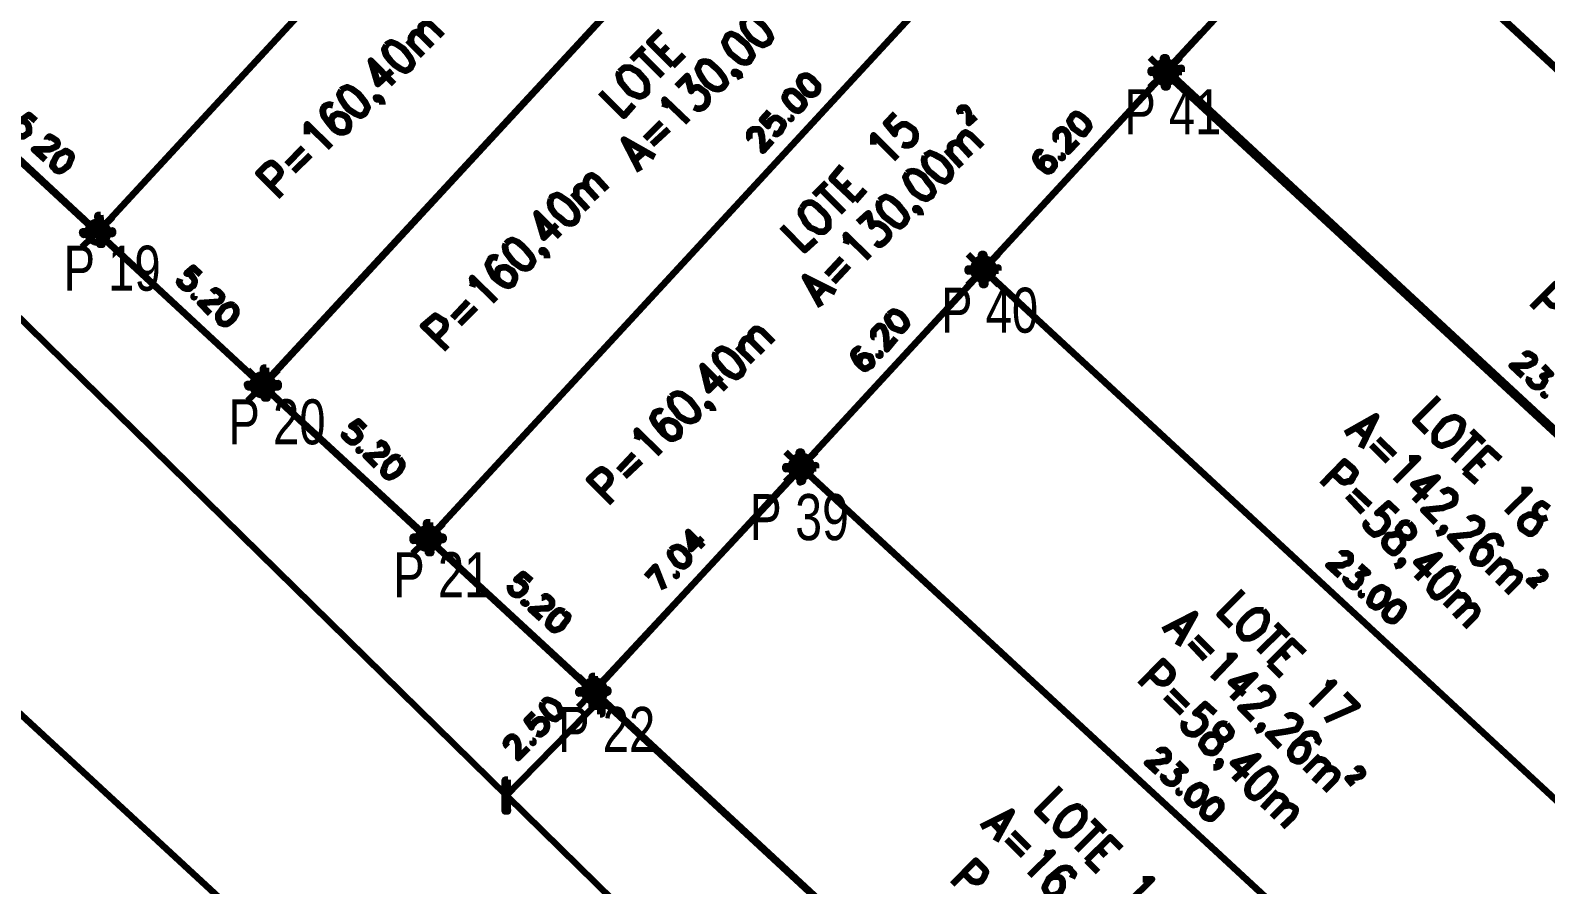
# Model space of a CAD drawing. Header units: inches. Extents: x 1 to 529, y -1 to 335.
# Drawn here: x 189.2 to 287.9, y 73.6 to 129.2 of the extents above; entities that cross this region are included whole.
import ezdxf

# ---------------------------------------------------------------- set-up
doc = ezdxf.new("R2010")
doc.units = ezdxf.units.IN
for name, color, linetype, lineweight in [('H', 7, 'CONTINUOUS', 100), ('P', 250, 'CONTINUOUS', 100), ('Text', 250, 'CONTINUOUS', 100)]:
    doc.layers.add(name, color=color, linetype=linetype, lineweight=lineweight)
doc.styles.get("Standard").update_dxf_attribs({"font": 'txt', "width": 0.75})

msp = doc.modelspace()

# ---------------------------------------------------------------- hatches: boundary and pattern name
at = {"layer": 'H', "linetype": 'CONTINUOUS'}
for points in [[(263.267, 125.533), (263, 127.467), (263.067, 125.533), (263.267, 125.533), (263, 127.467), (263.2, 127.467)], [(263, 127.467), (263.267, 125.533), (263.2, 127.467), (263, 127.467), (263.267, 125.533), (263.067, 125.533)], [(264.2, 126.8), (262.2, 126.467), (264.2, 126.533), (264.2, 126.8), (262.2, 126.467), (262.2, 126.667)], [(193.6, 117.2), (193.933, 115.267), (193.8, 117.2), (193.6, 117.2), (193.933, 115.267), (193.733, 115.267)], [(192.667, 115.933), (194.6, 116.2), (192.6, 116.133), (192.667, 115.933), (194.6, 116.2), (194.6, 116)], [(194.6, 116.2), (192.667, 115.933), (194.6, 116), (194.6, 116.2), (192.667, 115.933), (192.6, 116.133)], [(251.4, 112.667), (251.133, 114.667), (251.2, 112.667), (251.4, 112.667), (251.133, 114.667), (251.333, 114.667)], [(251.133, 114.667), (251.4, 112.667), (251.333, 114.667), (251.133, 114.667), (251.4, 112.667), (251.2, 112.667)], [(252.267, 113.8), (250.267, 113.533), (252.267, 113.6), (252.267, 113.8), (250.267, 113.533), (250.267, 113.733)], [(204.4, 107.267), (204.667, 105.267), (204.6, 107.267), (204.4, 107.267), (204.667, 105.267), (204.467, 105.267)], [(203.4, 106), (205.4, 106.267), (203.333, 106.2), (203.4, 106), (205.4, 106.267), (205.4, 106)], [(205.4, 106.267), (203.4, 106), (205.4, 106), (205.4, 106.267), (203.4, 106), (203.333, 106.2)], [(239.533, 99.867), (239.267, 101.8), (239.333, 99.8), (239.533, 99.867), (239.267, 101.8), (239.467, 101.8)], [(239.267, 101.8), (239.533, 99.867), (239.467, 101.8), (239.267, 101.8), (239.533, 99.867), (239.333, 99.8)], [(240.4, 100.933), (238.4, 100.667), (240.4, 100.733), (240.4, 100.933), (238.4, 100.667), (238.4, 100.867)], [(215, 97.2), (215.333, 95.2), (215.267, 97.2), (215, 97.2), (215.333, 95.2), (215.133, 95.2)], [(214.133, 96), (216.133, 96.267), (214.133, 96.267), (214.133, 96), (216.133, 96.267), (216.133, 96.067)], [(216.133, 96.267), (214.133, 96), (216.133, 96.067), (216.133, 96.267), (214.133, 96), (214.133, 96.267)], [(225.8, 87.2), (226.067, 85.2), (226, 87.2), (225.8, 87.2), (226.067, 85.2), (225.8, 85.2)], [(224.933, 86.067), (226.867, 86.333), (224.933, 86.267), (224.933, 86.067), (226.867, 86.333), (226.867, 86.133)], [(226.867, 86.333), (224.933, 86.067), (226.867, 86.133), (226.867, 86.333), (224.933, 86.067), (224.933, 86.267)], [(226.467, 84.733), (226.267, 86.733), (226.333, 84.733), (226.467, 84.733), (226.267, 86.733), (226.467, 86.733)], [(220.133, 80.467), (220.333, 78.4), (220.333, 80.467), (220.133, 80.467), (220.333, 78.4), (220.133, 78.4)]]:
    msp.add_hatch(color=252, dxfattribs=at).paths.add_polyline_path(points)

# ---------------------------------------------------------------- linework, layer by layer
at = {"layer": 'P', "color": 0, "linetype": 'CONTINUOUS'}
for points in [[(340.133, 173), (338.8, 113.067), (273.467, 42.133), (64.467, 235.6), (112.333, 287.4), (244.8, 164.8), (292.667, 216.533), (340.133, 173)], [(193.6, 116.067), (241.467, 167.867)], [(204.4, 106.133), (252.267, 157.933)], [(215.133, 96.133), (263.067, 148)], [(225.933, 86.2), (273.867, 138.133)], [(322.533, 95.4), (278.333, 136.2)], [(214.667, 128.933), (214.667, 129.333), (214.667, 129.533), (214.867, 129.667), (215.067, 129.733), (215.333, 129.6), (216.067, 128.867)], [(235.667, 129.867), (235.6, 129.667), (235.667, 129.333), (236, 128.867), (236.2, 128.667), (236.6, 128.4), (236.933, 128.267), (237.2, 128.4), (237.333, 128.467), (237.467, 128.733), (237.333, 129.067), (237, 129.533), (236.8, 129.667), (236.4, 130), (236.067, 130.133), (235.8, 130), (235.667, 129.867)], [(212.4, 128.267), (212.267, 128), (212.4, 127.6), (212.667, 127.267), (212.933, 127), (213.333, 126.733), (213.667, 126.6), (213.933, 126.733), (214, 126.8), (214.133, 127.067), (214, 127.4), (213.733, 127.8), (213.467, 128.067), (213.067, 128.333), (212.733, 128.467), (212.467, 128.333), (212.4, 128.267)], [(213.8, 128.6), (214.8, 127.6)], [(214.067, 128.333), (214, 128.667), (214.067, 128.867), (214.2, 129.067), (214.4, 129.133), (214.667, 128.933), (215.4, 128.2)], [(231.067, 126.933), (229.533, 128.467), (230.267, 129.2)], [(234.533, 128.733), (234.4, 128.467), (234.533, 128.133), (234.8, 127.733), (235.067, 127.533), (235.467, 127.2), (235.8, 127.133), (236.067, 127.2), (236.133, 127.333), (236.267, 127.6), (236.133, 127.933), (235.867, 128.333), (235.6, 128.533), (235.2, 128.867), (234.867, 129), (234.6, 128.867), (234.533, 128.733)], [(228.4, 127.333), (229.2, 128.133)], [(228.867, 127.8), (230.4, 126.267)], [(230.267, 127.733), (230.733, 128.2)], [(231.067, 126.933), (231.8, 127.667)], [(262.133, 125.533), (264.133, 127.467)], [(262.133, 127.467), (264.133, 125.533)], [(212.933, 125.733), (211.4, 127.267), (211.867, 125.733), (212.8, 126.6)], [(227.6, 126.533), (227.533, 126.333), (227.6, 126.067), (227.667, 125.867), (227.867, 125.6), (228.2, 125.2), (228.533, 125.067), (228.733, 125), (228.933, 124.933), (229.133, 125), (229.4, 125.2), (229.4, 125.4), (229.4, 125.667), (229.333, 125.933), (229.133, 126.133), (228.8, 126.533), (228.533, 126.667), (228.333, 126.8), (228, 126.8), (227.867, 126.8), (227.6, 126.533)], [(232.8, 127), (232.667, 126.733), (232.8, 126.4), (233.067, 126), (233.267, 125.733), (233.667, 125.467), (234, 125.4), (234.267, 125.467), (234.4, 125.6), (234.533, 125.8), (234.4, 126.133), (234.067, 126.6), (233.867, 126.8), (233.467, 127.133), (233.133, 127.2), (232.867, 127.133), (232.8, 127)], [(235.2, 126.533), (235.2, 126.4), (235.067, 126.4), (235.067, 126.533), (235.2, 126.533), (235.4, 126.4), (235.4, 126.2), (235.467, 126.067)], [(263.867, 126.533), (263.8, 126.8), (263.667, 127), (263.4, 127.133), (263.133, 127.2), (262.867, 127.133), (262.667, 127), (262.533, 126.8), (262.467, 126.533), (262.533, 126.2), (262.667, 126), (262.867, 125.867), (263.133, 125.8), (263.4, 125.867), (263.667, 126), (263.8, 126.2), (263.867, 126.533)], [(310.667, 82.533), (263.133, 126.467)], [(209.467, 125.333), (209.333, 125.067), (209.467, 124.733), (209.733, 124.333), (210, 124.067), (210.4, 123.8), (210.733, 123.667), (211, 123.8), (211.067, 123.867), (211.2, 124.2), (211.067, 124.533), (210.8, 124.867), (210.533, 125.133), (210.2, 125.4), (209.867, 125.533), (209.533, 125.4), (209.467, 125.333)], [(231.333, 125.6), (232, 126.267), (232.267, 125.267), (232.4, 125.467), (232.6, 125.533), (232.733, 125.533), (233, 125.333), (233.2, 125.2), (233.333, 124.933), (233.333, 124.667), (233.267, 124.4), (233.067, 124.2), (232.8, 124.133), (232.667, 124.133), (232.467, 124.2)], [(239.333, 126.067), (239.267, 125.933), (239.333, 125.667), (239.533, 125.4), (239.667, 125.2), (239.933, 125.067), (240.2, 125.067), (240.4, 125.133), (240.467, 125.2), (240.533, 125.4), (240.533, 125.667), (240.267, 125.933), (240.133, 126.067), (239.867, 126.267), (239.6, 126.267), (239.4, 126.2), (239.333, 126.067)], [(208.933, 124.333), (208.667, 124.4), (208.467, 124.333), (208.333, 124.2), (208.267, 124), (208.333, 123.667), (208.667, 123.2), (209, 122.8), (209.333, 122.6), (209.667, 122.6), (209.867, 122.667), (209.933, 122.733), (210, 123), (210, 123.267), (209.867, 123.533), (209.8, 123.6), (209.533, 123.733), (209.2, 123.8), (209, 123.667), (208.933, 123.667), (208.8, 123.333), (208.867, 123.133), (209, 122.8)], [(211.933, 124.867), (211.933, 124.733), (211.8, 124.733), (211.733, 124.867), (211.933, 124.867), (212.067, 124.733), (212.133, 124.533), (212.133, 124.4)], [(226.333, 125.2), (227.867, 123.667), (228.533, 124.4)], [(230.533, 124.2), (230.6, 124.4), (230.533, 124.733), (232.067, 123.267)], [(238.4, 125.067), (238.333, 124.867), (238.4, 124.667), (238.6, 124.4), (238.733, 124.267), (239, 124.067), (239.267, 124), (239.467, 124.133), (239.533, 124.2), (239.667, 124.4), (239.6, 124.667), (239.333, 124.933), (239.2, 125.067), (238.933, 125.267), (238.667, 125.267), (238.467, 125.2), (238.4, 125.067)], [(189.6, 123.333), (189.133, 123.733), (188.6, 123.333), (188.733, 123.333), (188.933, 123.267), (189.067, 123.133), (189.133, 122.933), (189.133, 122.733), (189.133, 122.533), (189, 122.467), (188.8, 122.333), (188.6, 122.333), (188.4, 122.467), (188.267, 122.6), (188.2, 122.8), (188.133, 122.867), (188.2, 123)], [(237.333, 123.933), (236.867, 123.4), (237.267, 123), (237.267, 123.067), (237.333, 123.267), (237.467, 123.4), (237.667, 123.533), (237.867, 123.533), (238.067, 123.4), (238.133, 123.333), (238.267, 123.2), (238.267, 123), (238.133, 122.8), (238.067, 122.6), (237.867, 122.467), (237.8, 122.467), (237.6, 122.533)], [(238.733, 123.533), (238.733, 123.467), (238.8, 123.467), (238.8, 123.533), (238.733, 123.533)], [(245.533, 123.8), (244.933, 123.2), (245.533, 122.467), (245.533, 122.6), (245.6, 122.867), (245.8, 123), (246, 123.133), (246.267, 123.133), (246.533, 122.933), (246.733, 122.8), (246.867, 122.533), (246.867, 122.267), (246.8, 122), (246.6, 121.8), (246.4, 121.733), (246.2, 121.733), (246, 121.8)], [(249.8, 123.8), (249.8, 123.867), (249.733, 123.933), (249.733, 124), (249.733, 124.067), (249.867, 124.2), (250, 124.2), (250, 124.2), (250.133, 124.2), (250.2, 124.133), (250.267, 124), (250.333, 123.867), (250.333, 123.2), (250.8, 123.6)], [(257, 123.533), (256.867, 123.333), (256.933, 123.2), (257.133, 122.867), (257.333, 122.733), (257.6, 122.533), (257.867, 122.467), (258, 122.667), (258.067, 122.733), (258.2, 122.933), (258.133, 123.2), (257.933, 123.4), (257.8, 123.533), (257.533, 123.733), (257.267, 123.8), (257.067, 123.667), (257, 123.533)], [(207.267, 122.467), (207.267, 122.667), (207.267, 123.133), (208.8, 121.6)], [(229.267, 122.2), (230.333, 123.267)], [(229.733, 121.8), (230.8, 122.8)], [(236.133, 122.133), (236.067, 122.2), (236.067, 122.333), (236.067, 122.467), (236.067, 122.6), (236.267, 122.8), (236.4, 122.8), (236.533, 122.8), (236.667, 122.8), (236.8, 122.667), (236.8, 122.533), (236.867, 122.333), (236.933, 121.4), (237.533, 122.067)], [(244.133, 121.8), (244.133, 122), (244.133, 122.4), (245.667, 120.867)], [(249.8, 121.8), (249.733, 122.133), (249.8, 122.333), (250, 122.533), (250.133, 122.6), (250.467, 122.4), (251.2, 121.667)], [(256.067, 122.133), (256, 122.133), (256, 122.333), (256, 122.4), (256, 122.533), (256.2, 122.733), (256.333, 122.8), (256.467, 122.8), (256.6, 122.733), (256.667, 122.667), (256.733, 122.533), (256.8, 122.333), (256.8, 121.333), (257.467, 122)], [(190.333, 122.133), (190.333, 122.2), (190.467, 122.333), (190.533, 122.333), (190.667, 122.267), (190.933, 122.067), (191, 121.933), (191, 121.8), (190.933, 121.667), (190.8, 121.6), (190.667, 121.533), (190.467, 121.467), (189.467, 121.467), (190.2, 120.8)], [(191.733, 121.267), (191.533, 121.4), (191.333, 121.267), (191, 121.133), (190.867, 120.933), (190.733, 120.667), (190.667, 120.4), (190.8, 120.267), (190.867, 120.133), (191.067, 120.067), (191.333, 120.133), (191.6, 120.333), (191.733, 120.467), (191.867, 120.8), (191.933, 121), (191.867, 121.2), (191.733, 121.267)], [(205.933, 120.533), (207, 121.6)], [(228.933, 120.067), (227.867, 122.133), (229.867, 121)], [(248.867, 121.467), (249.867, 120.4)], [(249.133, 121.133), (249.133, 121.533), (249.133, 121.733), (249.267, 121.867), (249.467, 121.933), (249.8, 121.8), (250.467, 121.067)], [(205.6, 118.4), (204.067, 119.933), (204.6, 120.467), (204.867, 120.6), (205, 120.6), (205.2, 120.467), (205.4, 120.267), (205.533, 120.067), (205.533, 119.933), (205.4, 119.667), (204.867, 119.133)], [(206.4, 120.067), (207.467, 121.133)], [(228.6, 120.8), (229.2, 121.333)], [(242.933, 118.133), (241.4, 119.6), (242.067, 120.4)], [(247.467, 121.067), (247.4, 120.8), (247.467, 120.467), (247.733, 120.067), (248, 119.867), (248.4, 119.533), (248.8, 119.4), (249, 119.533), (249.133, 119.667), (249.2, 119.933), (249.133, 120.267), (248.8, 120.667), (248.6, 120.867), (248.133, 121.133), (247.8, 121.267), (247.6, 121.133), (247.467, 121.067)], [(255.133, 121.267), (255, 121.333), (254.8, 121.267), (254.733, 121.133), (254.667, 120.933), (254.733, 120.733), (254.933, 120.4), (255.133, 120.267), (255.4, 120.067), (255.6, 120.067), (255.8, 120.2), (255.8, 120.267), (255.933, 120.4), (255.933, 120.6), (255.8, 120.8), (255.733, 120.867), (255.533, 120.933), (255.333, 120.933), (255.2, 120.867), (255.133, 120.8), (255.067, 120.6), (255.067, 120.4), (255.133, 120.267)], [(256.333, 121.067), (256.333, 120.933), (256.467, 120.933), (256.467, 121.067), (256.333, 121.067)], [(225.467, 119), (225.4, 119.4), (225.467, 119.6), (225.6, 119.733), (225.8, 119.8), (226.133, 119.6), (226.8, 118.867)], [(242.067, 118.867), (242.6, 119.4)], [(246.333, 119.933), (246.2, 119.667), (246.333, 119.333), (246.6, 118.867), (246.8, 118.667), (247.2, 118.4), (247.6, 118.267), (247.8, 118.4), (247.933, 118.467), (248.067, 118.733), (247.933, 119.067), (247.6, 119.467), (247.4, 119.733), (247, 120), (246.667, 120.067), (246.4, 120), (246.333, 119.933)], [(223.133, 118.267), (223.067, 118), (223.133, 117.667), (223.4, 117.267), (223.667, 117.067), (224.067, 116.733), (224.4, 116.667), (224.667, 116.733), (224.8, 116.867), (224.867, 117.133), (224.8, 117.467), (224.467, 117.867), (224.267, 118.067), (223.8, 118.4), (223.533, 118.533), (223.2, 118.4), (223.133, 118.267)], [(224.533, 118.667), (225.533, 117.6)], [(224.8, 118.4), (224.8, 118.733), (224.8, 118.933), (224.933, 119.067), (225.133, 119.133), (225.467, 119), (226.133, 118.267)], [(240.267, 118.533), (241.067, 119.333)], [(240.667, 118.933), (242.2, 117.4)], [(242.933, 118.133), (243.6, 118.867)], [(244.533, 118.133), (244.467, 117.867), (244.533, 117.533), (244.8, 117.133), (245.067, 116.933), (245.533, 116.6), (245.867, 116.467), (246.067, 116.6), (246.2, 116.733), (246.333, 117), (246.2, 117.333), (245.867, 117.733), (245.667, 117.933), (245.267, 118.267), (244.933, 118.4), (244.667, 118.267), (244.533, 118.133)], [(239.467, 117.667), (239.4, 117.533), (239.4, 117.267), (239.533, 117.067), (239.667, 116.8), (240, 116.4), (240.333, 116.267), (240.533, 116.133), (240.8, 116.133), (240.933, 116.133), (241.2, 116.4), (241.2, 116.6), (241.2, 116.867), (241.133, 117.067), (240.933, 117.333), (240.6, 117.667), (240.333, 117.867), (240.133, 118), (239.867, 118), (239.667, 117.933), (239.467, 117.667)], [(247, 117.667), (247, 117.533), (246.867, 117.533), (246.867, 117.667), (247, 117.667), (247.133, 117.533), (247.2, 117.333), (247.2, 117.2)], [(192.6, 115.133), (194.6, 117.067)], [(192.6, 117.067), (194.6, 115.133)], [(194.333, 116.067), (194.267, 116.333), (194.133, 116.6), (193.933, 116.733), (193.667, 116.8), (193.4, 116.733), (193.133, 116.6), (193, 116.333), (192.933, 116.067), (193, 115.8), (193.133, 115.6), (193.4, 115.467), (193.667, 115.4), (193.933, 115.467), (194.133, 115.6), (194.267, 115.8), (194.333, 116.067)], [(223.733, 115.8), (222.2, 117.333), (222.667, 115.733), (223.533, 116.6)], [(238.133, 116.467), (239.667, 114.933), (240.4, 115.6)], [(243.133, 116.733), (243.8, 117.333), (244, 116.467), (244.2, 116.667), (244.4, 116.667), (244.467, 116.667), (244.8, 116.467), (244.933, 116.333), (245.133, 116.067), (245.133, 115.8), (245, 115.6), (244.8, 115.4), (244.6, 115.267), (244.467, 115.267), (244.267, 115.4)], [(220.2, 115.333), (220.133, 115.133), (220.2, 114.8), (220.533, 114.333), (220.733, 114.133), (221.2, 113.8), (221.533, 113.733), (221.733, 113.8), (221.867, 113.933), (222, 114.2), (221.867, 114.533), (221.533, 114.933), (221.333, 115.133), (220.933, 115.467), (220.6, 115.6), (220.333, 115.467), (220.2, 115.333)], [(242.333, 115.333), (242.4, 115.533), (242.333, 115.933), (243.867, 114.4)], [(219.667, 114.4), (219.467, 114.467), (219.2, 114.4), (219.133, 114.267), (219, 114), (219.133, 113.667), (219.4, 113.2), (219.8, 112.867), (220.133, 112.667), (220.4, 112.6), (220.667, 112.733), (220.667, 112.733), (220.8, 113.067), (220.8, 113.267), (220.6, 113.6), (220.533, 113.6), (220.267, 113.8), (220, 113.8), (219.733, 113.733), (219.667, 113.667), (219.6, 113.4), (219.6, 113.133), (219.8, 112.867)], [(222.667, 114.933), (222.667, 114.8), (222.533, 114.8), (222.533, 114.933), (222.667, 114.933), (222.8, 114.8), (222.867, 114.533), (222.867, 114.4)], [(250.267, 112.667), (252.267, 114.667)], [(250.267, 114.667), (252.267, 112.667)], [(200.333, 113.333), (199.867, 113.8), (199.4, 113.4), (199.467, 113.4), (199.667, 113.333), (199.8, 113.2), (199.933, 113), (199.933, 112.8), (199.867, 112.6), (199.733, 112.533), (199.6, 112.4), (199.4, 112.4), (199.2, 112.467), (199.067, 112.6), (198.933, 112.8), (198.933, 112.867), (199, 113.067)], [(241.067, 113.333), (242.067, 114.4)], [(241.533, 112.867), (242.533, 113.933)], [(252, 113.667), (251.933, 113.933), (251.8, 114.2), (251.533, 114.333), (251.267, 114.4), (251, 114.333), (250.8, 114.2), (250.667, 113.933), (250.6, 113.667), (250.667, 113.4), (250.8, 113.2), (251, 113.067), (251.267, 113), (251.533, 113.067), (251.8, 113.2), (251.933, 113.4), (252, 113.667)], [(298.8, 69.667), (251.267, 113.667)], [(218, 112.533), (218.067, 112.733), (218, 113.133), (219.533, 111.6)], [(240.733, 111.267), (239.667, 113.2), (241.667, 112.2)], [(240.4, 111.933), (240.933, 112.533)], [(287, 111.2), (288.533, 112.733), (289.067, 112.2), (289.133, 111.867), (289.133, 111.8), (289.067, 111.533), (288.867, 111.333), (288.6, 111.267), (288.533, 111.267), (288.267, 111.333), (287.733, 111.867)], [(199.933, 111.933), (199.867, 111.933), (199.867, 111.867), (199.933, 111.867), (199.933, 111.933)], [(201.067, 112.2), (201.133, 112.267), (201.267, 112.333), (201.333, 112.333), (201.467, 112.267), (201.667, 112.067), (201.733, 111.933), (201.733, 111.867), (201.667, 111.667), (201.6, 111.6), (201.467, 111.533), (201.2, 111.533), (200.267, 111.467), (200.933, 110.8)], [(216.733, 110.533), (217.733, 111.6)], [(202.467, 111.333), (202.333, 111.4), (202.067, 111.333), (201.8, 111.2), (201.667, 111), (201.467, 110.733), (201.467, 110.467), (201.533, 110.333), (201.6, 110.2), (201.8, 110.133), (202.067, 110.133), (202.333, 110.333), (202.467, 110.467), (202.667, 110.8), (202.667, 111), (202.6, 111.2), (202.467, 111.333)], [(216.4, 108.467), (214.8, 110), (215.333, 110.467), (215.6, 110.667), (215.733, 110.6), (215.933, 110.467), (216.2, 110.333), (216.267, 110.133), (216.267, 110), (216.2, 109.733), (215.667, 109.2)], [(217.2, 110.133), (218.267, 111.2)], [(245.133, 110.733), (245, 110.533), (245.067, 110.333), (245.267, 110), (245.4, 109.867), (245.733, 109.733), (246, 109.667), (246.133, 109.8), (246.2, 109.867), (246.333, 110.067), (246.267, 110.333), (246.067, 110.6), (245.933, 110.733), (245.667, 110.867), (245.4, 110.933), (245.2, 110.8), (245.133, 110.733)], [(236.2, 109), (236.133, 109.467), (236.2, 109.6), (236.4, 109.8), (236.6, 109.8), (236.867, 109.667), (237.6, 108.933)], [(244.2, 109.267), (244.133, 109.267), (244.133, 109.467), (244.133, 109.533), (244.133, 109.667), (244.333, 109.867), (244.467, 110), (244.6, 110), (244.733, 109.933), (244.8, 109.8), (244.867, 109.667), (244.933, 109.467), (245, 108.467), (245.6, 109.2)], [(233.867, 108.267), (233.8, 108.067), (233.867, 107.733), (234.2, 107.333), (234.4, 107.067), (234.867, 106.8), (235.2, 106.667), (235.4, 106.8), (235.533, 106.867), (235.667, 107.133), (235.533, 107.467), (235.2, 107.933), (235, 108.133), (234.6, 108.4), (234.267, 108.533), (234, 108.4), (233.867, 108.267)], [(235.267, 108.667), (236.267, 107.667)], [(235.6, 108.4), (235.533, 108.8), (235.6, 108.933), (235.733, 109.133), (235.933, 109.2), (236.2, 109), (236.933, 108.267)], [(243.267, 108.467), (243.133, 108.533), (242.933, 108.4), (242.867, 108.333), (242.8, 108.133), (242.867, 107.933), (243.067, 107.6), (243.267, 107.4), (243.533, 107.2), (243.733, 107.267), (243.933, 107.4), (244, 107.4), (244.067, 107.6), (244, 107.8), (243.933, 108), (243.867, 108), (243.667, 108.067), (243.467, 108.067), (243.267, 108), (243.267, 107.933), (243.2, 107.733), (243.2, 107.6), (243.267, 107.4)], [(244.467, 108.2), (244.467, 108.067), (244.6, 108.067), (244.6, 108.2), (244.467, 108.2)], [(286.467, 108.067), (286.533, 108.133), (286.667, 108.2), (286.8, 108.2), (286.933, 108.133), (287.133, 108), (287.2, 107.867), (287.2, 107.733), (287.133, 107.6), (287, 107.533), (286.867, 107.467), (286.667, 107.4), (285.667, 107.4), (286.4, 106.733)], [(203.4, 105.133), (205.4, 107.133)], [(203.4, 107.133), (205.4, 105.133)], [(205.067, 106.133), (205, 106.4), (204.867, 106.667), (204.667, 106.8), (204.4, 106.867), (204.133, 106.8), (203.867, 106.667), (203.733, 106.4), (203.667, 106.133), (203.733, 105.867), (203.867, 105.667), (204.133, 105.533), (204.4, 105.467), (204.667, 105.533), (204.867, 105.667), (205, 105.867), (205.067, 106.133)], [(234.533, 105.867), (233, 107.4), (233.4, 105.8), (234.267, 106.667)], [(287.733, 107.4), (288.267, 106.867), (287.667, 106.733), (287.8, 106.6), (287.867, 106.467), (287.867, 106.4), (287.733, 106.2), (287.667, 106.067), (287.467, 106), (287.267, 106), (287.067, 106.067), (286.933, 106.2), (286.8, 106.4), (286.8, 106.533), (286.867, 106.667)], [(230.933, 105.4), (230.867, 105.2), (230.933, 104.8), (231.267, 104.4), (231.467, 104.133), (231.933, 103.867), (232.267, 103.8), (232.467, 103.867), (232.667, 104), (232.733, 104.2), (232.667, 104.533), (232.333, 105), (232.133, 105.2), (231.667, 105.533), (231.333, 105.6), (231.133, 105.533), (230.933, 105.4)], [(233.4, 104.933), (233.467, 104.8), (233.333, 104.8), (233.333, 104.933), (233.4, 104.933), (233.533, 104.8), (233.667, 104.6), (233.667, 104.467)], [(280.933, 105.333), (279.4, 103.8), (280.133, 103.067)], [(287.867, 105.533), (287.733, 105.533), (287.8, 105.467), (287.867, 105.467), (287.867, 105.533)], [(211.067, 103.333), (210.6, 103.8), (210.133, 103.467), (210.2, 103.467), (210.4, 103.333), (210.533, 103.2), (210.667, 103), (210.733, 102.8), (210.6, 102.6), (210.533, 102.533), (210.333, 102.4), (210.133, 102.4), (209.933, 102.533), (209.8, 102.667), (209.667, 102.8), (209.667, 102.933), (209.733, 103.067)], [(230.4, 104.4), (230.267, 104.467), (230, 104.4), (229.867, 104.333), (229.733, 104), (229.867, 103.667), (230.2, 103.267), (230.533, 102.933), (230.867, 102.667), (231.133, 102.667), (231.4, 102.8), (231.467, 102.8), (231.533, 103.067), (231.533, 103.333), (231.333, 103.6), (231.267, 103.667), (231, 103.8), (230.8, 103.867), (230.533, 103.8), (230.4, 103.667), (230.333, 103.467), (230.4, 103.2), (230.533, 102.933)], [(274.867, 103), (276.867, 104.133), (275.867, 102.067)], [(282.2, 104), (282, 104.067), (281.733, 104), (281.533, 103.933), (281.267, 103.8), (280.933, 103.4), (280.733, 103.133), (280.667, 102.933), (280.667, 102.667), (280.667, 102.467), (280.933, 102.267), (281.133, 102.2), (281.333, 102.267), (281.533, 102.333), (281.867, 102.467), (282.2, 102.8), (282.4, 103.133), (282.467, 103.333), (282.533, 103.6), (282.467, 103.8), (282.2, 104)], [(228.733, 102.6), (228.8, 102.8), (228.733, 103.2), (230.267, 101.667)], [(275.6, 103.333), (276.2, 102.8)], [(277, 102.667), (278.067, 101.6)], [(283.4, 102.8), (281.867, 101.2)], [(283.067, 103.2), (283.867, 102.4)], [(210.733, 101.933), (210.6, 101.933), (210.6, 101.867), (210.733, 101.933), (210.733, 101.933)], [(211.8, 102.267), (211.867, 102.267), (212, 102.333), (212.067, 102.4), (212.267, 102.333), (212.4, 102.133), (212.467, 102), (212.467, 101.933), (212.4, 101.733), (212.333, 101.667), (212.2, 101.6), (211.933, 101.6), (211.067, 101.533), (211.733, 100.867)], [(227.533, 100.6), (228.533, 101.667)], [(238.4, 99.867), (240.4, 101.8)], [(238.4, 101.8), (240.4, 99.867)], [(276.533, 102.267), (277.6, 101.2)], [(282.6, 100.533), (284.133, 102.067), (284.933, 101.333)], [(213.267, 101.4), (213.067, 101.467), (212.8, 101.4), (212.6, 101.2), (212.4, 101.067), (212.267, 100.733), (212.2, 100.533), (212.267, 100.333), (212.4, 100.2), (212.6, 100.133), (212.8, 100.2), (213.133, 100.4), (213.267, 100.533), (213.467, 100.867), (213.467, 101.067), (213.333, 101.267), (213.267, 101.4)], [(227.133, 98.467), (225.6, 100), (226.133, 100.533), (226.4, 100.667), (226.467, 100.667), (226.733, 100.533), (226.933, 100.333), (227, 100.133), (227, 100), (226.933, 99.733), (226.4, 99.2)], [(227.933, 100.2), (229, 101.2)], [(240.133, 100.8), (240.067, 101.067), (239.933, 101.333), (239.733, 101.467), (239.4, 101.533), (239.133, 101.467), (238.933, 101.333), (238.8, 101.067), (238.733, 100.8), (238.8, 100.533), (238.933, 100.333), (239.133, 100.2), (239.4, 100.133), (239.733, 100.2), (239.933, 100.333), (240.067, 100.533), (240.133, 100.8)], [(287, 56.8), (239.4, 100.8)], [(273.333, 99.667), (274.8, 101.2), (275.333, 100.733), (275.533, 100.467), (275.467, 100.333), (275.333, 100.133), (275.2, 99.867), (275, 99.867), (274.8, 99.8), (274.6, 99.867), (274.067, 100.4)], [(279, 101.4), (279.2, 101.4), (279.6, 101.4), (278.067, 99.867)], [(283.4, 101.4), (283.867, 100.867)], [(279.333, 98.6), (280.867, 100.133), (279.267, 99.667), (280.133, 98.8)], [(282.6, 100.533), (283.4, 99.8)], [(275, 98.933), (276, 97.867)], [(275.4, 99.333), (276.467, 98.333)], [(281.133, 99.133), (281.2, 99.2), (281.4, 99.267), (281.533, 99.333), (281.733, 99.267), (282, 99), (282, 98.8), (282, 98.667), (281.933, 98.467), (281.733, 98.333), (281.533, 98.267), (281.2, 98.133), (279.933, 98), (280.733, 97.2)], [(286.333, 99.333), (286.467, 99.333), (286.867, 99.333), (285.333, 97.8)], [(278.267, 97.867), (277.667, 98.467), (276.933, 97.8), (277.067, 97.867), (277.333, 97.733), (277.467, 97.6), (277.6, 97.333), (277.6, 97.067), (277.4, 96.8), (277.267, 96.6), (277, 96.467), (276.733, 96.4), (276.467, 96.6), (276.333, 96.733), (276.2, 96.933), (276.2, 97.133), (276.333, 97.267)], [(287.867, 98.333), (287.667, 98.467), (287.4, 98.333), (287.267, 98.2), (287.2, 98), (287.2, 97.8), (287.4, 97.533), (287.533, 97.267), (287.467, 97), (287.333, 96.8), (287.2, 96.6), (287, 96.467), (286.8, 96.467), (286.6, 96.6), (286.333, 96.8), (286.267, 97.067), (286.267, 97.2), (286.333, 97.4), (286.533, 97.6), (286.8, 97.733), (287, 97.733), (287.267, 97.6), (287.6, 97.467), (287.8, 97.467), (288, 97.533)], [(288.133, 98.133), (287.867, 98.333)], [(214.133, 95.2), (216.133, 97.133)], [(214.133, 97.133), (216.133, 95.2)], [(215.867, 96.2), (215.8, 96.467), (215.667, 96.667), (215.4, 96.8), (215.133, 96.867), (214.867, 96.8), (214.667, 96.667), (214.533, 96.467), (214.467, 96.2), (214.533, 95.867), (214.667, 95.667), (214.867, 95.533), (215.133, 95.467), (215.4, 95.533), (215.667, 95.667), (215.8, 95.867), (215.867, 96.2)], [(279, 97.133), (278.8, 97.2), (278.533, 97.133), (278.4, 96.933), (278.267, 96.8), (278.333, 96.6), (278.533, 96.267), (278.6, 96), (278.6, 95.733), (278.467, 95.6), (278.267, 95.333), (278.067, 95.2), (277.933, 95.2), (277.733, 95.333), (277.467, 95.6), (277.4, 95.8), (277.4, 95.933), (277.467, 96.133), (277.667, 96.4), (277.933, 96.4), (278.133, 96.467), (278.4, 96.4), (278.733, 96.267), (278.933, 96.2), (279.133, 96.267), (279.267, 96.4), (279.333, 96.6), (279.267, 96.867), (279, 97.133)], [(281.333, 96.8), (281.2, 96.733), (281.2, 96.867), (281.333, 96.867), (281.333, 96.8), (281.2, 96.6), (281, 96.533), (280.8, 96.467)], [(282.867, 97.4), (282.933, 97.467), (283.2, 97.533), (283.267, 97.533), (283.467, 97.467), (283.733, 97.267), (283.733, 97.133), (283.733, 96.933), (283.667, 96.8), (283.533, 96.6), (283.333, 96.533), (283, 96.4), (281.667, 96.267), (282.467, 95.4)], [(233.067, 95.6), (232.067, 96.6), (232.267, 95.467), (233, 96.2)], [(284.933, 95.667), (285, 95.867), (284.867, 96.067), (284.8, 96.267), (284.533, 96.333), (284.2, 96.267), (283.733, 95.933), (283.4, 95.6), (283.2, 95.2), (283.133, 94.933), (283.2, 94.733), (283.267, 94.6), (283.6, 94.533), (283.8, 94.533), (284.067, 94.733), (284.133, 94.8), (284.333, 95.067), (284.333, 95.333), (284.267, 95.6), (284.2, 95.6), (283.933, 95.733), (283.667, 95.733), (283.4, 95.6)], [(230.933, 95.4), (230.867, 95.2), (230.933, 95), (231.133, 94.733), (231.267, 94.533), (231.533, 94.4), (231.8, 94.333), (232, 94.467), (232.067, 94.533), (232.133, 94.733), (232.133, 95), (231.933, 95.2), (231.8, 95.4), (231.467, 95.6), (231.267, 95.6), (231.067, 95.533), (230.933, 95.4)], [(274.533, 95.133), (274.6, 95.2), (274.733, 95.2), (274.8, 95.2), (275, 95.2), (275.2, 95.067), (275.2, 94.867), (275.2, 94.8), (275.2, 94.667), (275.067, 94.533), (274.933, 94.533), (274.667, 94.4), (273.733, 94.4), (274.467, 93.733)], [(278.6, 94.6), (278.467, 94.533), (278.467, 94.733), (278.6, 94.733), (278.6, 94.6), (278.4, 94.4), (278.267, 94.4), (278.067, 94.333)], [(279.467, 93.533), (281, 95.067), (279.467, 94.6), (280.333, 93.733)], [(285.067, 94.867), (284.067, 93.867)], [(221.867, 93.4), (221.333, 93.867), (220.867, 93.467), (221, 93.467), (221.2, 93.333), (221.333, 93.267), (221.467, 93.067), (221.467, 92.867), (221.333, 92.667), (221.267, 92.6), (221.067, 92.467), (220.867, 92.467), (220.667, 92.533), (220.533, 92.667), (220.467, 92.867), (220.467, 93), (220.467, 93.133)], [(230.533, 92.867), (229.933, 94.333), (229.333, 93.667)], [(231.267, 93.867), (231.267, 93.733), (231.333, 93.733), (231.333, 93.867), (231.267, 93.867)], [(275.8, 94.4), (276.333, 93.933), (275.667, 93.8), (275.867, 93.667), (275.867, 93.533), (275.867, 93.467), (275.8, 93.267), (275.667, 93.2), (275.533, 93), (275.333, 93), (275.133, 93.133), (275, 93.267), (274.867, 93.467), (274.867, 93.533), (274.933, 93.667)], [(282, 94.133), (281.733, 94.2), (281.4, 94.133), (281, 93.8), (280.733, 93.6), (280.467, 93.2), (280.333, 92.8), (280.467, 92.6), (280.533, 92.467), (280.8, 92.333), (281.133, 92.467), (281.533, 92.8), (281.8, 93), (282.067, 93.4), (282.2, 93.733), (282.067, 94), (282, 94.133)], [(284.8, 94.6), (285.2, 94.667), (285.4, 94.6), (285.533, 94.4), (285.6, 94.2), (285.467, 93.933), (284.733, 93.2)], [(285.467, 93.933), (285.8, 94), (286, 93.933), (286.2, 93.8), (286.2, 93.6), (286.067, 93.333), (285.333, 92.6)], [(287.467, 93.933), (287.533, 94), (287.6, 94), (287.667, 94), (287.733, 94), (287.867, 93.867), (287.867, 93.8), (287.867, 93.733), (287.867, 93.667), (287.733, 93.533), (287.667, 93.533), (287.533, 93.467), (286.8, 93.4), (287.267, 93)], [(277.467, 92.867), (277.267, 93), (277.067, 92.933), (276.733, 92.733), (276.6, 92.533), (276.467, 92.267), (276.4, 92), (276.533, 91.8), (276.6, 91.8), (276.8, 91.667), (277.067, 91.733), (277.333, 91.933), (277.467, 92.067), (277.6, 92.333), (277.667, 92.6), (277.6, 92.8), (277.467, 92.867)], [(221.467, 92), (221.333, 92), (221.4, 91.933), (221.533, 91.933), (221.467, 92)], [(222.533, 92.333), (222.6, 92.333), (222.733, 92.4), (222.867, 92.4), (223, 92.333), (223.2, 92.133), (223.2, 92), (223.2, 91.933), (223.2, 91.8), (223.067, 91.667), (222.933, 91.6), (222.733, 91.6), (221.8, 91.533), (222.467, 90.933)], [(268.2, 92.733), (266.667, 91.2), (267.4, 90.467)], [(275.933, 92.6), (275.867, 92.6), (275.867, 92.467), (275.933, 92.467), (275.933, 92.6)], [(278.4, 92), (278.267, 92.067), (278.067, 92), (277.733, 91.8), (277.6, 91.6), (277.4, 91.333), (277.4, 91.133), (277.533, 90.933), (277.6, 90.867), (277.8, 90.8), (278.067, 90.8), (278.267, 91), (278.4, 91.133), (278.6, 91.467), (278.667, 91.667), (278.6, 91.867), (278.4, 92)], [(282.333, 92.733), (281.333, 91.733)], [(282, 92.467), (282.4, 92.467), (282.6, 92.467), (282.8, 92.267), (282.867, 92.067), (282.733, 91.8), (281.933, 91.067)], [(282.733, 91.8), (283.067, 91.8), (283.267, 91.8), (283.4, 91.6), (283.467, 91.467), (283.333, 91.133), (282.6, 90.4)], [(224, 91.4), (223.8, 91.467), (223.6, 91.467), (223.333, 91.267), (223.2, 91.133), (223, 90.8), (222.933, 90.533), (223.067, 90.4), (223.2, 90.267), (223.4, 90.2), (223.6, 90.267), (223.867, 90.4), (224, 90.6), (224.2, 90.867), (224.267, 91.133), (224.067, 91.267), (224, 91.4)], [(263, 90.2), (265.067, 91.267), (263.933, 89.2)], [(269.533, 91.467), (269.333, 91.467), (269, 91.467), (268.8, 91.4), (268.533, 91.2), (268.2, 90.867), (268, 90.6), (267.933, 90.4), (267.933, 90.067), (268, 89.933), (268.2, 89.667), (268.4, 89.667), (268.667, 89.667), (268.8, 89.733), (269.133, 89.933), (269.533, 90.267), (269.667, 90.6), (269.733, 90.8), (269.733, 91), (269.733, 91.2), (269.533, 91.467)], [(263.667, 90.533), (264.267, 89.933)], [(265.133, 89.8), (266.2, 88.733)], [(270.733, 90.267), (269.2, 88.733)], [(270.333, 90.6), (271.133, 89.8)], [(264.733, 89.4), (265.733, 88.333)], [(269.867, 88), (271.4, 89.533), (272.2, 88.733)], [(270.733, 88.8), (271.133, 88.333)], [(261.467, 86.667), (263, 88.2), (263.533, 87.667), (263.6, 87.4), (263.6, 87.267), (263.533, 87.067), (263.267, 86.8), (263.067, 86.733), (262.933, 86.733), (262.667, 86.8), (262.133, 87.333)], [(267.133, 88.533), (267.267, 88.533), (267.667, 88.533), (266.2, 87)], [(269.867, 88), (270.667, 87.2)], [(224.933, 85.2), (226.867, 87.2)], [(224.933, 87.2), (226.867, 85.2)], [(226.667, 86.2), (226.6, 86.533), (226.467, 86.733), (226.2, 86.867), (225.933, 86.933), (225.667, 86.867), (225.467, 86.733), (225.333, 86.533), (225.267, 86.2), (225.333, 85.933), (225.467, 85.733), (225.667, 85.6), (225.933, 85.533), (226.2, 85.6), (226.467, 85.733), (226.6, 85.933), (226.667, 86.2)], [(267.467, 85.733), (269, 87.267), (267.4, 86.8), (268.267, 86)], [(263.133, 85.867), (264.2, 84.8)], [(263.533, 86.333), (264.6, 85.267)], [(269.267, 86.267), (269.333, 86.333), (269.533, 86.467), (269.667, 86.467), (269.867, 86.4), (270.067, 86.133), (270.133, 86), (270.133, 85.8), (270, 85.6), (269.867, 85.467), (269.667, 85.4), (269.333, 85.267), (268, 85.133), (268.8, 84.333)], [(273.6, 86.8), (273.8, 86.733), (274.133, 86.8), (272.6, 85.267)], [(273.533, 84.333), (275.667, 85.267), (274.867, 86.067)], [(222.6, 85.467), (222.533, 85.267), (222.6, 85.067), (222.8, 84.8), (222.933, 84.667), (223.2, 84.467), (223.467, 84.4), (223.6, 84.533), (223.733, 84.6), (223.8, 84.8), (223.733, 85.067), (223.6, 85.333), (223.4, 85.467), (223.133, 85.6), (222.867, 85.667), (222.733, 85.6), (222.6, 85.467)], [(266.4, 84.8), (265.733, 85.4), (265.067, 84.8), (265.2, 84.8), (265.4, 84.667), (265.6, 84.533), (265.733, 84.267), (265.733, 84), (265.533, 83.733), (265.4, 83.6), (265.067, 83.4), (264.867, 83.4), (264.6, 83.467), (264.4, 83.667), (264.333, 83.933), (264.333, 84.067), (264.4, 84.267)], [(222, 84.8), (221.533, 84.333), (221.867, 83.867), (221.867, 83.933), (222, 84.133), (222.133, 84.267), (222.333, 84.4), (222.533, 84.4), (222.733, 84.333), (222.8, 84.267), (222.867, 84.067), (222.867, 83.867), (222.8, 83.667), (222.667, 83.533), (222.467, 83.4), (222.4, 83.4), (222.2, 83.467)], [(267.133, 84.067), (266.867, 84.133), (266.667, 84.067), (266.533, 83.933), (266.4, 83.733), (266.467, 83.533), (266.6, 83.2), (266.733, 82.933), (266.733, 82.733), (266.6, 82.467), (266.4, 82.267), (266.2, 82.2), (266.067, 82.2), (265.8, 82.267), (265.6, 82.533), (265.467, 82.733), (265.533, 82.867), (265.6, 83.067), (265.8, 83.267), (266, 83.4), (266.267, 83.4), (266.533, 83.333), (266.8, 83.133), (267, 83.067), (267.2, 83.2), (267.4, 83.333), (267.467, 83.6), (267.333, 83.8), (267.133, 84.067)], [(269.467, 83.933), (269.333, 83.867), (269.333, 84), (269.467, 84), (269.467, 83.933), (269.333, 83.733), (269.133, 83.667), (269, 83.6)], [(271, 84.533), (271.067, 84.6), (271.267, 84.667), (271.4, 84.667), (271.6, 84.6), (271.867, 84.4), (271.933, 84.267), (271.867, 84.067), (271.8, 83.933), (271.667, 83.733), (271.4, 83.667), (271.067, 83.6), (269.8, 83.4), (270.6, 82.6)], [(220.333, 82.6), (220.267, 82.667), (220.2, 82.8), (220.2, 82.867), (220.267, 83.067), (220.4, 83.2), (220.533, 83.267), (220.667, 83.267), (220.8, 83.2), (220.867, 83.133), (220.933, 83), (221, 82.8), (221, 81.867), (221.667, 82.533)], [(221.933, 83), (221.933, 82.867), (222, 82.867), (222, 83), (221.933, 83)], [(273, 82.8), (273.133, 83), (273, 83.2), (272.933, 83.4), (272.6, 83.467), (272.267, 83.4), (271.933, 83.067), (271.533, 82.733), (271.267, 82.333), (271.267, 82.067), (271.4, 81.867), (271.4, 81.8), (271.667, 81.667), (271.933, 81.667), (272.2, 81.867), (272.267, 81.933), (272.4, 82.2), (272.467, 82.467), (272.4, 82.733), (272.267, 82.8), (272.067, 82.867), (271.8, 82.867), (271.533, 82.733)], [(262.667, 82.267), (262.733, 82.333), (262.867, 82.4), (263, 82.4), (263.133, 82.4), (263.333, 82.2), (263.333, 82), (263.333, 81.933), (263.333, 81.8), (263.2, 81.667), (263.067, 81.667), (262.8, 81.6), (261.933, 81.533), (262.6, 80.933)], [(267.6, 80.467), (269.2, 82), (267.533, 81.533), (268.467, 80.667)], [(273.2, 82), (272.2, 81)], [(263.933, 81.6), (264.467, 81.067), (263.867, 81), (264, 80.8), (264, 80.667), (264, 80.6), (263.933, 80.4), (263.867, 80.333), (263.667, 80.2), (263.467, 80.2), (263.267, 80.267), (263.133, 80.4), (263, 80.6), (263, 80.667), (263.067, 80.8)], [(266.733, 81.533), (266.6, 81.533), (266.6, 81.667), (266.733, 81.667), (266.733, 81.533), (266.6, 81.333), (266.4, 81.267), (266.267, 81.267)], [(270.067, 81.067), (269.867, 81.2), (269.533, 81.067), (269.067, 80.733), (268.867, 80.533), (268.533, 80.133), (268.467, 79.8), (268.533, 79.533), (268.667, 79.4), (268.933, 79.267), (269.267, 79.4), (269.667, 79.733), (269.867, 79.933), (270.2, 80.333), (270.333, 80.667), (270.2, 80.933), (270.067, 81.067)], [(272.933, 81.733), (273.267, 81.8), (273.467, 81.733), (273.667, 81.533), (273.733, 81.333), (273.533, 81.133), (272.8, 80.333)], [(273.533, 81.133), (274, 81.2), (274.133, 81.133), (274.333, 80.933), (274.333, 80.733), (274.2, 80.467), (273.467, 79.733)], [(275.533, 81.067), (275.6, 81.133), (275.667, 81.2), (275.8, 81.2), (275.867, 81.2), (276, 81), (276, 80.933), (276, 80.867), (276, 80.8), (275.867, 80.667), (275.8, 80.667), (275.6, 80.6), (275, 80.533), (275.333, 80.133)], [(256.333, 79.933), (254.8, 78.4), (255.467, 77.733)], [(265.6, 80), (265.4, 80.133), (265.2, 80.067), (264.867, 79.867), (264.733, 79.733), (264.6, 79.467), (264.533, 79.2), (264.667, 79), (264.733, 78.933), (264.933, 78.8), (265.2, 78.867), (265.467, 79.067), (265.6, 79.2), (265.733, 79.533), (265.8, 79.8), (265.733, 79.933), (265.6, 80)], [(264.067, 79.733), (264, 79.733), (264, 79.6), (264.067, 79.6), (264.067, 79.733)], [(266.6, 79.133), (266.4, 79.2), (266.2, 79.133), (265.933, 78.933), (265.733, 78.8), (265.6, 78.533), (265.533, 78.267), (265.667, 78.067), (265.733, 78), (265.933, 77.933), (266.2, 77.933), (266.4, 78.133), (266.6, 78.333), (266.8, 78.6), (266.8, 78.867), (266.733, 79), (266.6, 79.133)], [(270.467, 79.667), (269.467, 78.6)], [(270.2, 79.4), (270.533, 79.467), (270.733, 79.4), (270.933, 79.2), (271, 79), (270.8, 78.733), (270.067, 78)], [(251.133, 77.4), (253.133, 78.4), (252.067, 76.467)], [(257.6, 78.667), (257.4, 78.733), (257.2, 78.667), (256.933, 78.6), (256.667, 78.4), (256.333, 78.067), (256.133, 77.733), (256.067, 77.6), (256, 77.333), (256.067, 77.133), (256.333, 76.867), (256.467, 76.867), (256.733, 76.867), (257, 76.933), (257.2, 77.133), (257.6, 77.467), (257.733, 77.733), (257.867, 77.933), (257.867, 78.267), (257.867, 78.4), (257.6, 78.667)], [(270.8, 78.733), (271.2, 78.8), (271.4, 78.733), (271.6, 78.6), (271.6, 78.4), (271.467, 78.067), (270.733, 77.4)], [(251.867, 77.733), (252.4, 77.133)], [(253.2, 77.067), (254.267, 76)], [(258.867, 77.4), (257.333, 75.867)], [(258.4, 77.867), (259.2, 77.067)], [(252.8, 76.6), (253.867, 75.533)], [(258, 75.2), (259.533, 76.733), (260.267, 76)], [(258.8, 76), (259.267, 75.533)], [(249.267, 73.667), (250.8, 75.2), (251.333, 74.667), (251.467, 74.467), (251.4, 74.333), (251.333, 74.133), (251.133, 73.867), (250.933, 73.8), (250.8, 73.8), (250.533, 73.867), (250, 74.4)], [(255.267, 75.733), (255.467, 75.667), (255.8, 75.733), (254.267, 74.2)], [(258, 75.2), (258.733, 74.467)], [(257.067, 74.067), (257.2, 74.333), (257, 74.533), (256.933, 74.667), (256.667, 74.733), (256.333, 74.667), (255.933, 74.333), (255.533, 74), (255.333, 73.6), (255.267, 73.4), (255.4, 73.133), (255.467, 73.067), (255.667, 72.933), (256, 73), (256.267, 73.133), (256.333, 73.2), (256.467, 73.467), (256.467, 73.8), (256.4, 74), (256.333, 74.067), (256.133, 74.133), (255.8, 74.133), (255.533, 74)], [(261.667, 74), (261.867, 74), (262.267, 74), (260.733, 72.467)]]:
    msp.add_lwpolyline(points, dxfattribs=at)
at = {"layer": 'P', "color": 252, "linetype": 'CONTINUOUS'}
for points in [[(193.667, 116.133), (241.667, 168.067)], [(204.4, 106.2), (252.467, 158.133)], [(215.067, 96.067), (263.133, 148.067)], [(278.267, 136.333), (322.667, 95.267)], [(169.467, 129.2), (264.133, 36.4)], [(263, 126.4), (265.467, 129.067)], [(263.067, 125.533), (263.267, 125.533), (263, 127.467), (263.067, 125.533)], [(263.267, 125.533), (263, 127.467), (263.2, 127.467), (263.267, 125.533)], [(263.2, 127.467), (263, 127.467), (263.267, 125.533), (263.2, 127.467)], [(263, 127.467), (263.267, 125.533), (263.067, 125.533), (263, 127.467)], [(251.2, 113.6), (263.2, 126.6)], [(264.2, 126.533), (264.2, 126.8), (262.2, 126.467), (264.2, 126.533)], [(264.2, 126.8), (262.2, 126.467), (262.2, 126.667), (264.2, 126.8)], [(263.133, 126.733), (310.867, 82.533)], [(182.8, 126.133), (193.733, 116)], [(193.8, 117.2), (193.6, 117.2), (193.933, 115.267), (193.8, 117.2)], [(193.6, 117.2), (193.933, 115.267), (193.733, 115.267), (193.6, 117.2)], [(192.6, 116.133), (192.667, 115.933), (194.6, 116.2), (192.6, 116.133)], [(194.6, 116.2), (192.667, 115.933), (192.6, 116.133), (194.6, 116.2)], [(192.667, 115.933), (194.6, 116.2), (194.6, 116), (192.667, 115.933)], [(194.6, 116), (194.6, 116.2), (192.667, 115.933), (194.6, 116)], [(193.533, 116.133), (204.467, 106)], [(251.2, 112.667), (251.4, 112.667), (251.133, 114.667), (251.2, 112.667)], [(251.4, 112.667), (251.133, 114.667), (251.333, 114.667), (251.4, 112.667)], [(251.333, 114.667), (251.133, 114.667), (251.4, 112.667), (251.333, 114.667)], [(251.133, 114.667), (251.4, 112.667), (251.2, 112.667), (251.133, 114.667)], [(239.333, 100.733), (251.333, 113.733)], [(252.267, 113.6), (252.267, 113.8), (250.267, 113.533), (252.267, 113.6)], [(252.267, 113.8), (250.267, 113.533), (250.267, 113.733), (252.267, 113.8)], [(251.2, 113.733), (298.933, 69.533)], [(204.6, 107.267), (204.4, 107.267), (204.667, 105.267), (204.6, 107.267)], [(204.4, 107.267), (204.667, 105.267), (204.467, 105.267), (204.4, 107.267)], [(203.333, 106.2), (203.4, 106), (205.4, 106.267), (203.333, 106.2)], [(205.4, 106.267), (203.4, 106), (203.333, 106.2), (205.4, 106.267)], [(203.4, 106), (205.4, 106.267), (205.4, 106), (203.4, 106)], [(205.4, 106), (205.4, 106.267), (203.4, 106), (205.4, 106)], [(204.267, 106.2), (215.267, 96.067)], [(239.333, 99.8), (239.533, 99.867), (239.267, 101.8), (239.333, 99.8)], [(239.533, 99.867), (239.267, 101.8), (239.467, 101.8), (239.533, 99.867)], [(239.467, 101.8), (239.267, 101.8), (239.533, 99.867), (239.467, 101.8)], [(239.267, 101.8), (239.533, 99.867), (239.333, 99.8), (239.267, 101.8)], [(225.8, 86.133), (239.533, 100.867)], [(240.4, 100.733), (240.4, 100.933), (238.4, 100.667), (240.4, 100.733)], [(240.4, 100.933), (238.4, 100.667), (238.4, 100.867), (240.4, 100.933)], [(239.333, 100.867), (287.133, 56.667)], [(215.267, 97.2), (215, 97.2), (215.333, 95.2), (215.267, 97.2)], [(215, 97.2), (215.333, 95.2), (215.133, 95.2), (215, 97.2)], [(214.133, 96.267), (214.133, 96), (216.133, 96.267), (214.133, 96.267)], [(214.133, 96), (216.133, 96.267), (216.133, 96.067), (214.133, 96)], [(216.133, 96.067), (216.133, 96.267), (214.133, 96), (216.133, 96.067)], [(216.133, 96.267), (214.133, 96), (214.133, 96.267), (216.133, 96.267)], [(215, 96.267), (226, 86.133)], [(226, 87.2), (225.8, 87.2), (226.067, 85.2), (226, 87.2)], [(225.8, 87.2), (226.067, 85.2), (225.8, 85.2), (225.8, 87.2)], [(224.933, 86.267), (224.933, 86.067), (226.867, 86.333), (224.933, 86.267)], [(224.933, 86.067), (226.867, 86.333), (226.867, 86.133), (224.933, 86.067)], [(226.867, 86.133), (226.867, 86.333), (224.933, 86.067), (226.867, 86.133)], [(226.867, 86.333), (224.933, 86.067), (224.933, 86.267), (226.867, 86.333)], [(225.8, 86.333), (273.6, 42.067)], [(226.333, 84.733), (226.467, 84.733), (226.267, 86.733), (226.333, 84.733)], [(226.467, 84.733), (226.267, 86.733), (226.467, 86.733), (226.467, 84.733)], [(254.067, 24.267), (188.4, 84.933)], [(226.467, 85.8), (220.133, 79.333)], [(220.333, 80.467), (220.133, 80.467), (220.333, 78.4), (220.333, 80.467)], [(220.133, 80.467), (220.333, 78.4), (220.133, 78.4), (220.133, 80.467)]]:
    msp.add_lwpolyline(points, dxfattribs=at)

# ---------------------------------------------------------------- texts
at = {"layer": 'Text', "color": 0, "linetype": 'CONTINUOUS', "attachment_point": 4}
for s, insert, char_height, width in [('{\\fHelvetica|b0|i0|c1|p15;P 41}', (260.467, 123.933), 2.93333, 12.6), ('{\\fHelvetica|b0|i0|c1|p15;P 19}', (191.4, 113.733), 2.93333, 12.6), ('{\\fHelvetica|b0|i0|c1|p15;P 40}', (248.533, 111), 2.93333, 12.6), ('{\\fHelvetica|b0|i0|c1|p15;P 20}', (202.133, 103.733), 2.93333, 12.6), ('{\\fHelvetica|b0|i0|c1|p15;P 39}', (236.067, 97.533), 3, 12.6), ('{\\fHelvetica|b0|i0|c1|p15;P 21}', (212.867, 93.8), 2.93333, 12.6), ('{\\fHelvetica|b0|i0|c1|p15;P 22}', (223.6, 83.733), 2.93333, 12.66667)]:
    msp.add_mtext(s, dxfattribs=dict(at, insert=insert, char_height=char_height, width=width))

doc.saveas('drawing.dxf')
